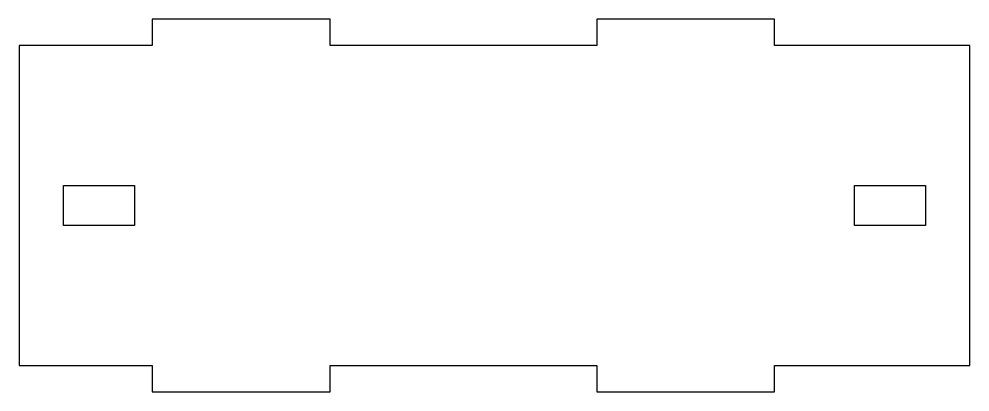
# Model space of a CAD drawing. Header units: millimetres. Extents: x 0 to 107, y -3 to 39.
import ezdxf

# ---------------------------------------------------------------- set-up
doc = ezdxf.new("R2010")
doc.units = ezdxf.units.MM

msp = doc.modelspace()

# ---------------------------------------------------------------- linework, layer by layer
for points in [[(15, 39), (15, 36), (0, 36), (0, 0), (15, 0), (15, -3), (35, -3), (35, 0), (65, 0), (65, -3), (85, -3), (85, 0), (107, 0), (107, 36), (85, 36), (85, 39), (65, 39), (65, 36), (35, 36), (35, 39)], [(5, 20.25), (13, 20.25), (13, 15.75), (5, 15.75)], [(94, 20.25), (102, 20.25), (102, 15.75), (94, 15.75)]]:
    msp.add_lwpolyline(points, close=True)

doc.saveas('drawing.dxf')
